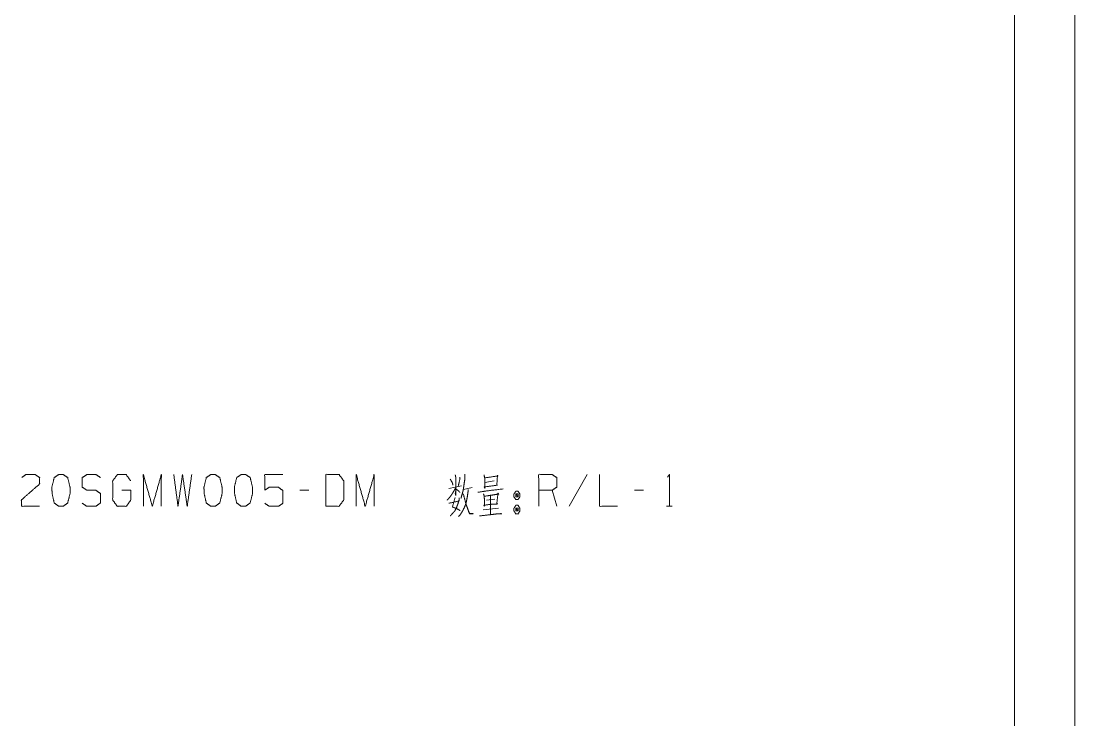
# Paper-space layout 'SHT3' of a CAD drawing. Header units: millimetres. Extents: x 0 to 210, y 0 to 297.
# Drawn here: x 122.9 to 210, y 57.7 to 115.5 of the extents above; entities that cross this region are included whole.
import ezdxf

# ---------------------------------------------------------------- set-up
doc = ezdxf.new("R2010")
doc.units = ezdxf.units.MM
doc.layers.add('101', color=7, linetype='Continuous', true_color=0xffffff)

psp = doc.layouts.new('SHT3')

# ---------------------------------------------------------------- linework, layer by layer
at = {"layer": '101', "color": 133, "linetype": 'Continuous', "lineweight": 18}
for p, q in [((210, 0), (210, 297)), ((205, 5), (205, 292))]:
    psp.add_line(p, q, dxfattribs=at)
at = {"layer": '101', "color": 72, "linetype": 'Continuous', "lineweight": 18}
for p, q in [((169.689, 77.998), (168.206, 75.376)), ((146.699, 76.701), (145.958, 76.701)), ((158.27, 76.839), (159.324, 77.059)), ((159.48, 76.756), (160.202, 76.921)), ((161.232, 77.335), (162.013, 77.473)), ((167.176, 75.376), (166.805, 76.701)), ((174.345, 76.701), (173.603, 76.701)), ((161.388, 75.873), (162.071, 75.955)), ((161.72, 76.287), (161.72, 74.686)), ((161.115, 75.072), (162.364, 75.21)), ((176.253, 75.376), (176.721, 75.376))]:
    psp.add_line(p, q, dxfattribs=at)
for points, knots in [([(122.968, 77.749), (123.319, 77.998), (124.08, 77.998), (124.451, 77.749), (124.451, 77.225), (122.948, 75.9), (122.968, 75.376), (124.451, 75.376)], [0, 0, 0.069692, 0.192978, 0.265274, 0.350227, 0.674741, 0.759753, 1, 1]), ([(126.398, 75.376), (126.769, 75.652), (126.964, 76.425), (126.964, 76.949), (126.769, 77.749), (126.398, 77.998), (126.027, 77.998), (125.657, 77.749), (125.462, 76.949), (125.481, 76.425), (125.657, 75.652), (126.027, 75.376), (126.398, 75.376)], [0, 0, 0.067526, 0.183972, 0.260585, 0.380944, 0.446143, 0.500307, 0.565505, 0.685864, 0.76253, 0.878311, 0.945836, 1, 1]), ([(127.975, 75.624), (128.346, 75.376), (129.107, 75.376), (129.477, 75.652), (129.477, 76.425), (129.107, 76.701), (128.365, 76.701), (127.975, 76.949), (127.975, 77.749), (128.365, 77.998), (129.107, 77.998), (129.477, 77.749)], [0, 0, 0.068036, 0.184054, 0.254519, 0.372335, 0.4428, 0.555843, 0.62637, 0.748394, 0.818921, 0.931964, 1, 1]), ([(131.249, 76.701), (131.991, 76.701), (131.991, 75.9), (131.62, 75.376), (130.859, 75.376), (130.488, 75.9), (130.488, 77.473), (130.878, 77.998), (131.6, 77.998), (131.971, 77.473)], [0, 0, 0.103295, 0.214795, 0.30426, 0.410274, 0.499739, 0.718895, 0.809957, 0.910535, 1, 1]), ([(133.021, 75.376), (133.021, 77.998), (133.762, 75.376), (134.504, 77.998), (134.504, 75.376)], [0, 0, 0.245192, 0.5, 0.754808, 1, 1]), ([(135.534, 77.998), (135.885, 75.376), (136.256, 77.998), (136.646, 75.376), (137.017, 77.998)], [0, 0, 0.249745, 0.499742, 0.750003, 1, 1]), ([(138.964, 75.376), (139.335, 75.652), (139.53, 76.425), (139.53, 76.949), (139.335, 77.749), (138.964, 77.998), (138.594, 77.998), (138.223, 77.749), (138.028, 76.949), (138.047, 76.425), (138.223, 75.652), (138.594, 75.376), (138.964, 75.376)], [0, 0, 0.067525, 0.183971, 0.260583, 0.380943, 0.44614, 0.500306, 0.565503, 0.685863, 0.762528, 0.878309, 0.945834, 1, 1]), ([(141.478, 75.376), (141.848, 75.652), (142.043, 76.425), (142.043, 76.949), (141.848, 77.749), (141.478, 77.998), (141.107, 77.998), (140.736, 77.749), (140.541, 76.949), (140.56, 76.425), (140.736, 75.652), (141.107, 75.376), (141.478, 75.376)], [0, 0, 0.067526, 0.183972, 0.260585, 0.380944, 0.446143, 0.500307, 0.565505, 0.685864, 0.76253, 0.878311, 0.945836, 1, 1]), ([(143.054, 75.624), (143.425, 75.376), (144.186, 75.376), (144.557, 75.624), (144.557, 76.673), (144.186, 76.949), (143.425, 76.949), (143.054, 76.701), (143.054, 77.998), (144.557, 77.998)], [0, 0, 0.062228, 0.168343, 0.230571, 0.376815, 0.441265, 0.54738, 0.609609, 0.790489, 1, 1]), ([(148.1, 75.376), (149.193, 75.376), (149.583, 75.9), (149.583, 77.473), (149.193, 77.998), (148.1, 77.998), (148.1, 75.376)], [0, 0, 0.142135, 0.22716, 0.43179, 0.516816, 0.658951, 1, 1]), ([(150.613, 75.376), (150.613, 77.998), (151.355, 75.376), (152.096, 77.998), (152.096, 75.376)], [0, 0, 0.245192, 0.5, 0.754808, 1, 1]), ([(158.387, 77.611), (158.563, 77.308), (158.602, 77.115)], [0, 0, 0.640213, 1, 1]), ([(158.797, 77.97), (158.836, 77.777), (158.836, 76.259), (158.797, 76.452), (158.836, 76.618)], [0, 0, 0.094656, 0.823641, 0.918294, 1, 1]), ([(159.187, 77.777), (159.187, 77.639), (159.031, 77.004)], [0, 0, 0.174303, 1, 1]), ([(159.597, 78.025), (159.597, 77.86), (159.578, 77.556), (159.519, 77.17), (159.46, 76.756), (159.382, 76.425), (159.285, 76.121), (159.265, 76.038)], [0, 0, 0.08186, 0.232244, 0.425428, 0.632111, 0.800314, 0.957949, 1, 1]), ([(161.174, 77.97), (161.232, 77.694), (161.252, 76.839), (161.193, 76.977), (162.286, 77.115), (162.227, 77.115), (162.286, 77.943), (162.344, 77.887), (161.232, 77.722)], [0, 0, 0.062937, 0.253847, 0.287287, 0.532982, 0.54604, 0.731205, 0.749153, 1, 1]), ([(165.693, 75.376), (165.693, 77.998), (166.805, 77.998), (167.176, 77.749), (167.176, 76.949), (166.805, 76.701), (165.693, 76.701)], [0, 0, 0.400951, 0.571035, 0.639278, 0.761673, 0.829916, 1, 1]), ([(170.719, 77.998), (170.719, 75.376), (172.202, 75.376)], [0, 0, 0.638733, 1, 1]), ([(176.331, 77.777), (176.487, 77.998), (176.487, 75.376)], [0, 0, 0.09349, 1, 1]), ([(158.817, 76.866), (158.641, 76.563), (158.465, 76.287), (158.29, 76.066), (158.114, 75.873)], [0, 0, 0.28723, 0.555137, 0.786179, 1, 1]), ([(158.836, 76.811), (159.07, 76.645), (159.187, 76.507)], [0, 0, 0.61312, 1, 1]), ([(159.87, 76.756), (159.812, 76.287), (159.753, 75.955), (159.695, 75.679), (159.617, 75.431), (159.46, 75.1), (159.324, 74.851), (159.168, 74.631), (159.051, 74.52)], [0, 0, 0.194373, 0.332631, 0.448611, 0.555644, 0.706157, 0.822689, 0.933849, 1, 1]), ([(160.666, 76.535), (161.369, 76.645), (162.754, 76.811)], [0, 0, 0.337591, 1, 1]), ([(158.27, 75.624), (159.109, 75.817), (159.129, 76.066), (159.129, 75.955), (159.031, 75.624), (158.895, 75.265), (158.758, 74.989), (158.602, 74.824), (158.465, 74.658), (158.368, 74.575)], [0, 0, 0.304469, 0.392577, 0.431617, 0.55371, 0.68947, 0.798366, 0.878842, 0.95475, 1, 1]), ([(158.778, 76.093), (158.563, 75.321), (158.699, 75.265), (158.856, 75.21), (159.012, 75.127), (159.207, 75.017)], [0, 0, 0.529111, 0.626299, 0.735529, 0.852099, 1, 1]), ([(159.441, 76.397), (159.48, 76.342), (159.675, 75.569), (159.812, 75.21), (159.948, 74.824), (159.987, 74.741), (160.28, 74.769), (159.987, 74.796), (159.89, 74.962)], [0, 0, 0.026719, 0.341744, 0.493483, 0.655463, 0.69164, 0.807837, 0.924033, 1, 1]), ([(161.135, 76.397), (161.193, 76.176), (161.213, 75.514), (161.213, 75.376), (161.154, 75.459), (161.759, 75.541), (162.305, 75.569), (162.227, 75.597), (162.325, 76.452), (162.403, 76.397), (161.74, 76.287), (161.193, 76.204)], [0, 0, 0.050172, 0.195726, 0.226038, 0.24831, 0.382412, 0.502572, 0.520756, 0.709901, 0.730898, 0.878625, 1, 1]), ([(163.98, 76.618), (163.804, 76.618), (163.648, 76.397), (163.648, 76.149), (163.804, 75.928), (163.98, 75.928), (164.136, 76.149), (164.136, 76.397), (163.98, 76.618)], [0, 0, 0.091013, 0.231145, 0.359868, 0.5, 0.591013, 0.731145, 0.859868, 1, 1]), ([(163.804, 76.149), (163.98, 76.149), (163.804, 76.397), (163.804, 76.149)], [0, 0, 0.241167, 0.658906, 1, 1]), ([(163.98, 76.149), (163.98, 76.397), (163.804, 76.397)], [0, 0, 0.585809, 1, 1]), ([(164.136, 75.21), (163.98, 75.459), (163.804, 75.459), (163.648, 75.21), (163.648, 74.989), (163.804, 74.741), (163.98, 74.741), (164.136, 74.989), (164.136, 75.21)], [0, 0, 0.1492, 0.238515, 0.387715, 0.500002, 0.6492, 0.738515, 0.887713, 1, 1]), ([(163.804, 75.21), (163.804, 74.989), (163.98, 74.989)], [0, 0, 0.556972, 1, 1]), ([(163.98, 75.21), (163.804, 75.21), (163.98, 74.989), (163.98, 75.21)], [0, 0, 0.258826, 0.674605, 1, 1]), ([(160.803, 74.575), (161.72, 74.686), (162.169, 74.741), (162.637, 74.741), (162.579, 74.769), (162.286, 74.741)], [0, 0, 0.419319, 0.624584, 0.837168, 0.866546, 1, 1])]:
    psp.add_open_spline(points, degree=1, knots=knots, dxfattribs=at)

doc.saveas('drawing.dxf')
